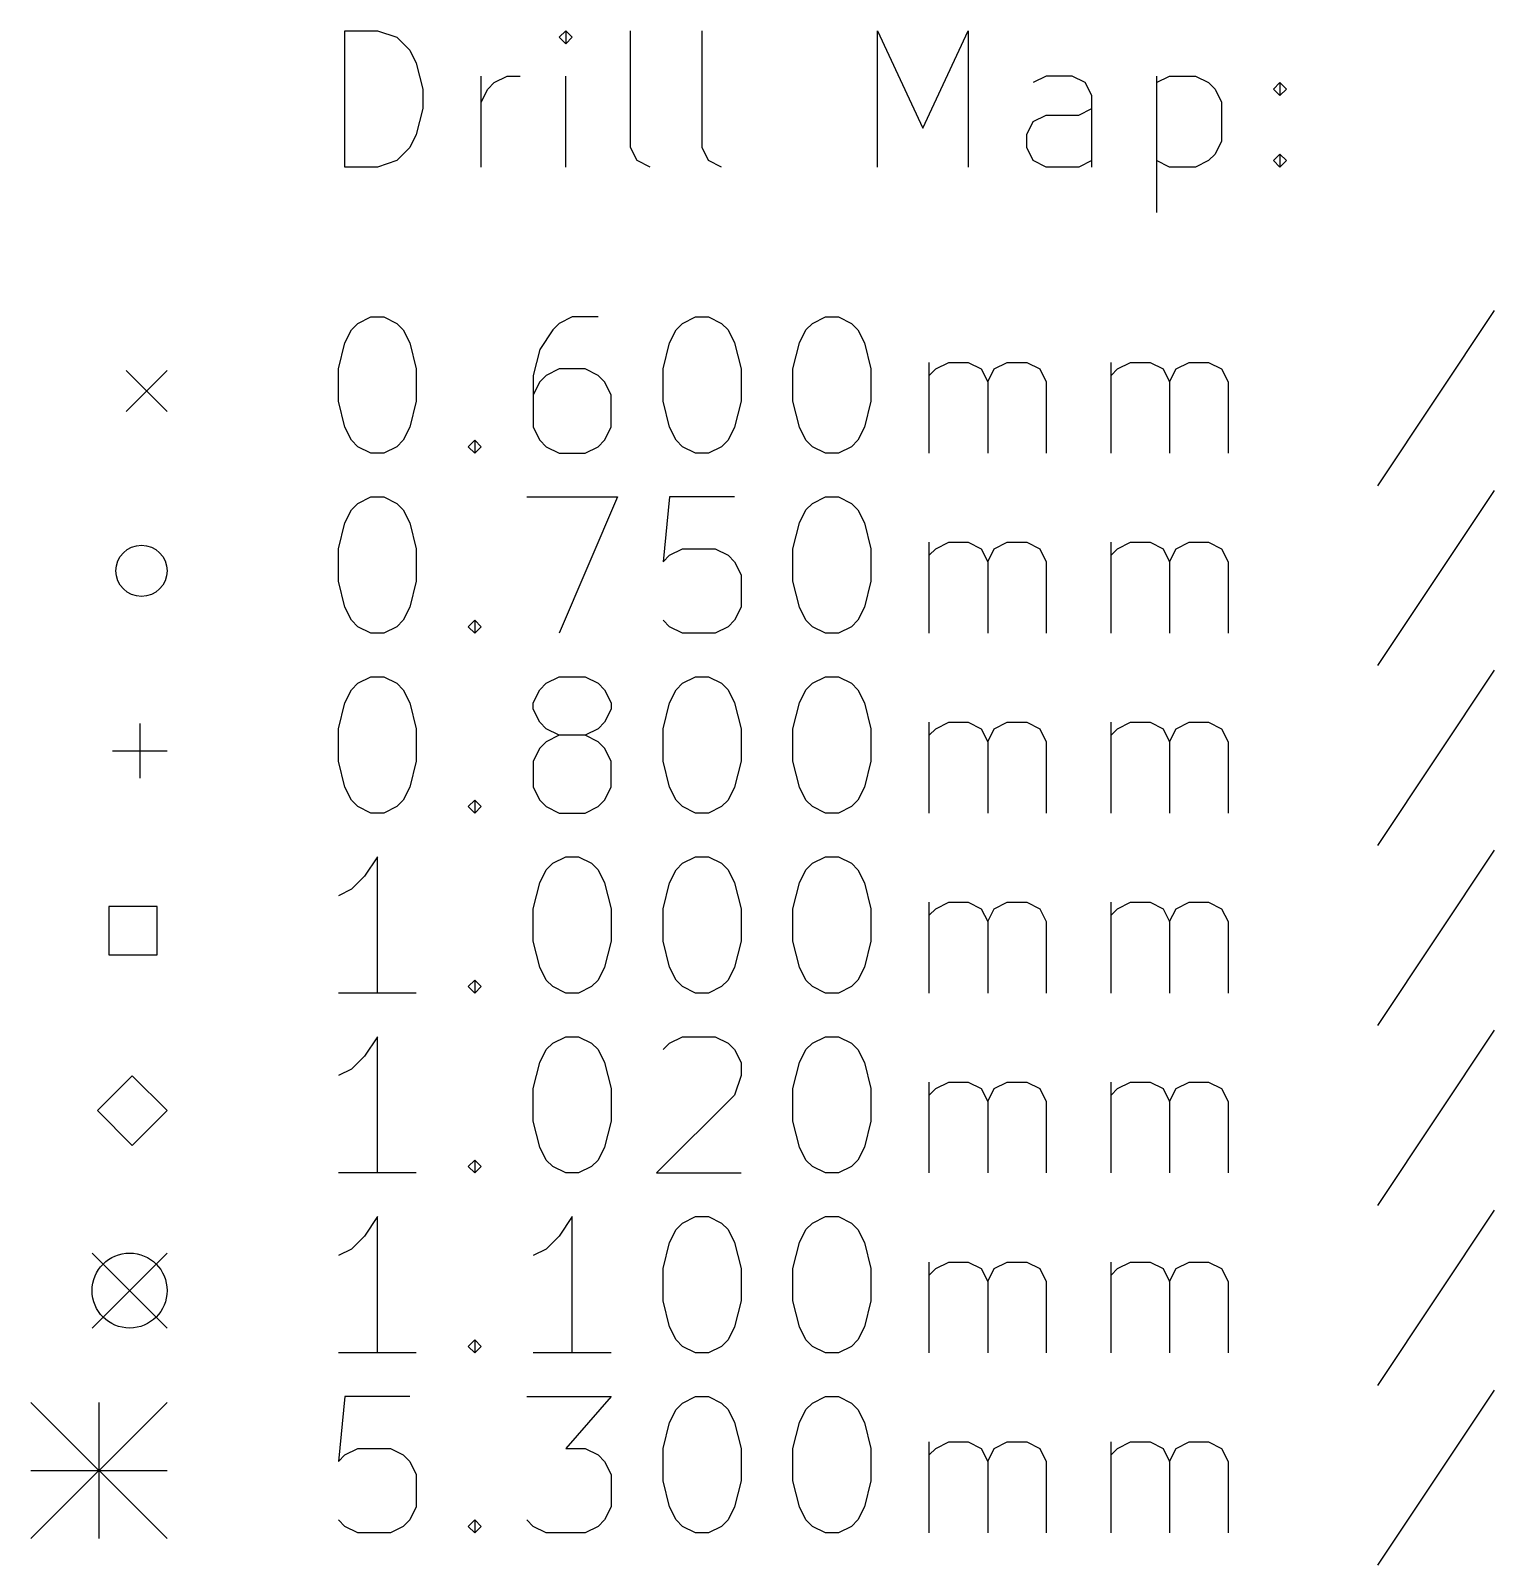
# Model space of a CAD drawing. Extents: x 175.8 to 266.7, y -178.9 to -84.9.
# Drawn here: x 175.78 to 197.24, y -178.66 to -156.14 of the extents above; entities that cross this region are included whole.
import ezdxf

# ---------------------------------------------------------------- set-up
doc = ezdxf.new("R2010")
doc.units = 0
doc.layers.add('BLACK', color=7, linetype='CONTINUOUS')

msp = doc.modelspace()

# ---------------------------------------------------------------- linework, layer by layer
at = {"layer": 'BLACK', "linetype": 'CONTINUOUS'}
for p, q in [((180.382768, -158.139838), (180.382768, -156.139838)), ((180.382768, -156.139838), (180.858958, -156.139838)), ((180.858958, -156.139838), (181.144673, -156.235076)), ((181.144673, -156.235076), (181.335149, -156.425552)), ((183.620863, -156.139838), (183.525625, -156.235076)), ((183.525625, -156.235076), (183.620863, -156.330314)), ((183.716101, -156.235076), (183.620863, -156.139838)), ((183.620863, -156.139838), (183.620863, -156.330314)), ((183.620863, -156.330314), (183.716101, -156.235076)), ((184.573244, -157.854123), (184.573244, -156.139838)), ((185.620863, -157.854123), (185.620863, -156.139838)), ((188.192292, -158.139838), (188.192292, -156.139838)), ((188.192292, -156.139838), (188.858959, -157.568409)), ((188.858959, -157.568409), (189.525625, -156.139838)), ((189.525625, -156.139838), (189.525625, -158.139838)), ((181.335149, -156.425552), (181.430387, -156.616028)), ((181.430387, -156.616028), (181.525625, -156.99698)), ((182.382768, -158.139838), (182.382768, -156.806504)), ((182.478006, -156.99698), (182.573244, -156.901742)), ((182.573244, -156.901742), (182.76372, -156.806504)), ((182.76372, -156.806504), (182.954197, -156.806504)), ((183.620863, -158.139838), (183.620863, -156.806504)), ((190.668482, -156.806504), (190.478006, -156.901742)), ((191.049435, -156.806504), (190.668482, -156.806504)), ((191.239911, -156.901742), (191.049435, -156.806504)), ((191.335149, -157.092219), (191.239911, -156.901742)), ((192.28753, -156.806504), (192.28753, -158.806504)), ((192.28753, -156.901742), (192.478006, -156.806504)), ((192.478006, -156.806504), (192.858959, -156.806504)), ((192.858959, -156.806504), (193.049435, -156.901742)), ((193.049435, -156.901742), (193.144673, -156.99698)), ((194.001816, -156.99698), (194.097054, -156.901742)), ((194.097054, -156.901742), (194.192292, -156.99698)), ((194.097054, -156.901742), (194.097054, -157.092219)), ((181.525625, -156.99698), (181.525625, -157.282695)), ((182.382768, -157.187457), (182.478006, -156.99698)), ((191.335149, -158.139838), (191.335149, -157.092219)), ((193.144673, -156.99698), (193.239911, -157.187457)), ((194.097054, -157.092219), (194.001816, -156.99698)), ((194.192292, -156.99698), (194.097054, -157.092219)), ((181.525625, -157.282695), (181.430387, -157.663647)), ((190.478006, -157.473171), (190.668482, -157.377933)), ((190.668482, -157.377933), (191.144673, -157.377933)), ((191.144673, -157.377933), (191.335149, -157.282695)), ((193.239911, -157.187457), (193.239911, -157.758885)), ((190.382768, -157.663647), (190.478006, -157.473171)), ((181.430387, -157.663647), (181.335149, -157.854123)), ((190.382768, -157.854123), (190.382768, -157.663647)), ((193.239911, -157.758885), (193.144673, -157.949361)), ((181.144673, -158.0446), (180.858958, -158.139838)), ((181.335149, -157.854123), (181.144673, -158.0446)), ((184.668482, -158.0446), (184.573244, -157.854123)), ((184.858958, -158.139838), (184.668482, -158.0446)), ((185.716101, -158.0446), (185.620863, -157.854123)), ((185.906577, -158.139838), (185.716101, -158.0446)), ((190.478006, -158.0446), (190.382768, -157.854123)), ((190.668482, -158.139838), (190.478006, -158.0446)), ((191.335149, -158.0446), (191.144673, -158.139838)), ((192.478006, -158.139838), (192.28753, -158.0446)), ((193.049435, -158.0446), (192.858959, -158.139838)), ((193.144673, -157.949361), (193.049435, -158.0446)), ((194.001816, -158.0446), (194.097054, -157.949361)), ((194.097054, -158.139838), (194.001816, -158.0446)), ((194.097054, -157.949361), (194.192292, -158.0446)), ((194.097054, -157.949361), (194.097054, -158.139838)), ((194.192292, -158.0446), (194.097054, -158.139838)), ((180.858958, -158.139838), (180.382768, -158.139838)), ((191.144673, -158.139838), (190.668482, -158.139838)), ((192.858959, -158.139838), (192.478006, -158.139838)), ((197.239912, -160.2446), (195.525627, -162.816028)), ((180.382768, -160.72079), (180.478006, -160.530314)), ((180.478006, -160.530314), (180.573244, -160.435076)), ((180.573244, -160.435076), (180.76372, -160.339838)), ((180.76372, -160.339838), (180.954197, -160.339838)), ((180.954197, -160.339838), (181.144673, -160.435076)), ((181.144673, -160.435076), (181.239911, -160.530314)), ((181.239911, -160.530314), (181.335149, -160.72079)), ((183.430387, -160.530314), (183.239911, -160.816028)), ((183.525625, -160.435076), (183.430387, -160.530314)), ((183.716101, -160.339838), (183.525625, -160.435076)), ((184.097054, -160.339838), (183.716101, -160.339838)), ((185.144673, -160.72079), (185.239911, -160.530314)), ((185.239911, -160.530314), (185.335149, -160.435076)), ((185.335149, -160.435076), (185.525625, -160.339838)), ((185.525625, -160.339838), (185.716102, -160.339838)), ((185.716102, -160.339838), (185.906578, -160.435076)), ((185.906578, -160.435076), (186.001816, -160.530314)), ((186.001816, -160.530314), (186.097054, -160.72079)), ((187.049435, -160.72079), (187.144673, -160.530314)), ((187.144673, -160.530314), (187.239911, -160.435076)), ((187.239911, -160.435076), (187.430387, -160.339838)), ((187.430387, -160.339838), (187.620864, -160.339838)), ((187.620864, -160.339838), (187.81134, -160.435076)), ((187.81134, -160.435076), (187.906578, -160.530314)), ((187.906578, -160.530314), (188.001816, -160.72079)), ((180.28753, -161.101742), (180.382768, -160.72079)), ((181.335149, -160.72079), (181.430387, -161.101742)), ((185.049435, -161.101742), (185.144673, -160.72079)), ((186.097054, -160.72079), (186.192292, -161.101742)), ((186.954197, -161.101742), (187.049435, -160.72079)), ((188.001816, -160.72079), (188.097054, -161.101742)), ((183.239911, -160.816028), (183.144673, -161.19698)), ((177.175, -161.125), (177.775, -161.725)), ((177.775, -161.125), (177.175, -161.725)), ((180.28753, -161.577933), (180.28753, -161.101742)), ((181.430387, -161.101742), (181.430387, -161.577933)), ((183.144673, -161.19698), (183.144673, -161.958885)), ((183.335149, -161.19698), (183.239911, -161.292219)), ((183.525625, -161.101742), (183.335149, -161.19698)), ((183.906578, -161.101742), (183.525625, -161.101742)), ((184.097054, -161.19698), (183.906578, -161.101742)), ((184.192292, -161.292219), (184.097054, -161.19698)), ((185.049435, -161.577933), (185.049435, -161.101742)), ((186.192292, -161.101742), (186.192292, -161.577933)), ((186.954197, -161.577933), (186.954197, -161.101742)), ((188.097054, -161.101742), (188.097054, -161.577933)), ((188.954197, -162.339838), (188.954197, -161.006504)), ((188.954197, -161.19698), (189.049435, -161.101742)), ((189.049435, -161.101742), (189.239911, -161.006504)), ((189.239911, -161.006504), (189.525626, -161.006504)), ((189.525626, -161.006504), (189.716102, -161.101742)), ((189.716102, -161.101742), (189.81134, -161.292219)), ((189.81134, -161.292219), (189.906578, -161.101742)), ((189.906578, -161.101742), (190.097054, -161.006504)), ((190.097054, -161.006504), (190.382768, -161.006504)), ((190.382768, -161.006504), (190.573245, -161.101742)), ((190.573245, -161.101742), (190.668483, -161.292219)), ((191.620864, -162.339838), (191.620864, -161.006504)), ((191.620864, -161.19698), (191.716102, -161.101742)), ((191.716102, -161.101742), (191.906578, -161.006504)), ((191.906578, -161.006504), (192.192293, -161.006504)), ((192.192293, -161.006504), (192.382769, -161.101742)), ((192.382769, -161.101742), (192.478007, -161.292219)), ((192.478007, -161.292219), (192.573245, -161.101742)), ((192.573245, -161.101742), (192.763721, -161.006504)), ((192.763721, -161.006504), (193.049435, -161.006504)), ((193.049435, -161.006504), (193.239912, -161.101742)), ((193.239912, -161.101742), (193.33515, -161.292219)), ((183.239911, -161.292219), (183.144673, -161.482695)), ((184.28753, -161.482695), (184.192292, -161.292219)), ((189.81134, -161.292219), (189.81134, -162.339838)), ((190.668483, -161.292219), (190.668483, -162.339838)), ((192.478007, -161.292219), (192.478007, -162.339838)), ((193.33515, -161.292219), (193.33515, -162.339838)), ((180.382768, -161.958885), (180.28753, -161.577933)), ((181.430387, -161.577933), (181.335149, -161.958885)), ((184.28753, -161.958885), (184.28753, -161.482695)), ((185.144673, -161.958885), (185.049435, -161.577933)), ((186.192292, -161.577933), (186.097054, -161.958885)), ((187.049435, -161.958885), (186.954197, -161.577933)), ((188.097054, -161.577933), (188.001816, -161.958885)), ((180.478006, -162.149361), (180.382768, -161.958885)), ((181.335149, -161.958885), (181.239911, -162.149361)), ((183.144673, -161.958885), (183.239911, -162.149361)), ((184.192292, -162.149361), (184.28753, -161.958885)), ((185.239911, -162.149361), (185.144673, -161.958885)), ((186.097054, -161.958885), (186.001816, -162.149361)), ((187.144673, -162.149361), (187.049435, -161.958885)), ((188.001816, -161.958885), (187.906578, -162.149361)), ((180.573244, -162.2446), (180.478006, -162.149361)), ((180.76372, -162.339838), (180.573244, -162.2446)), ((180.954197, -162.339838), (180.76372, -162.339838)), ((181.144673, -162.2446), (180.954197, -162.339838)), ((181.239911, -162.149361), (181.144673, -162.2446)), ((182.192292, -162.2446), (182.28753, -162.149361)), ((182.28753, -162.339838), (182.192292, -162.2446)), ((182.28753, -162.149361), (182.382768, -162.2446)), ((182.28753, -162.149361), (182.28753, -162.339838)), ((182.382768, -162.2446), (182.28753, -162.339838)), ((183.239911, -162.149361), (183.335149, -162.2446)), ((183.335149, -162.2446), (183.525625, -162.339838)), ((183.525625, -162.339838), (183.906578, -162.339838)), ((183.906578, -162.339838), (184.097054, -162.2446)), ((184.097054, -162.2446), (184.192292, -162.149361)), ((185.335149, -162.2446), (185.239911, -162.149361)), ((185.525625, -162.339838), (185.335149, -162.2446)), ((185.716102, -162.339838), (185.525625, -162.339838)), ((185.906578, -162.2446), (185.716102, -162.339838)), ((186.001816, -162.149361), (185.906578, -162.2446)), ((187.239911, -162.2446), (187.144673, -162.149361)), ((187.430387, -162.339838), (187.239911, -162.2446)), ((187.620864, -162.339838), (187.430387, -162.339838)), ((187.81134, -162.2446), (187.620864, -162.339838)), ((187.906578, -162.149361), (187.81134, -162.2446)), ((180.573244, -163.075076), (180.76372, -162.979838)), ((180.76372, -162.979838), (180.954197, -162.979838)), ((180.954197, -162.979838), (181.144673, -163.075076)), ((183.049435, -162.979838), (184.382768, -162.979838)), ((184.382768, -162.979838), (183.525625, -164.979838)), ((185.144673, -162.979838), (185.049435, -163.932219)), ((186.097054, -162.979838), (185.144673, -162.979838)), ((187.239911, -163.075076), (187.430387, -162.979838)), ((187.430387, -162.979838), (187.620864, -162.979838)), ((187.620864, -162.979838), (187.81134, -163.075076)), ((197.239912, -162.8846), (195.525627, -165.456028)), ((180.382768, -163.36079), (180.478006, -163.170314)), ((180.478006, -163.170314), (180.573244, -163.075076)), ((181.144673, -163.075076), (181.239911, -163.170314)), ((181.239911, -163.170314), (181.335149, -163.36079)), ((187.049435, -163.36079), (187.144673, -163.170314)), ((187.144673, -163.170314), (187.239911, -163.075076)), ((187.81134, -163.075076), (187.906578, -163.170314)), ((187.906578, -163.170314), (188.001816, -163.36079)), ((180.28753, -163.741742), (180.382768, -163.36079)), ((181.335149, -163.36079), (181.430387, -163.741742)), ((186.954197, -163.741742), (187.049435, -163.36079)), ((188.001816, -163.36079), (188.097054, -163.741742)), ((188.954197, -164.979838), (188.954197, -163.646504)), ((189.049435, -163.741742), (189.239911, -163.646504)), ((189.239911, -163.646504), (189.525626, -163.646504)), ((189.525626, -163.646504), (189.716102, -163.741742)), ((189.906578, -163.741742), (190.097054, -163.646504)), ((190.097054, -163.646504), (190.382768, -163.646504)), ((190.382768, -163.646504), (190.573245, -163.741742)), ((191.620864, -164.979838), (191.620864, -163.646504)), ((191.716102, -163.741742), (191.906578, -163.646504)), ((191.906578, -163.646504), (192.192293, -163.646504)), ((192.192293, -163.646504), (192.382769, -163.741742)), ((192.573245, -163.741742), (192.763721, -163.646504)), ((192.763721, -163.646504), (193.049435, -163.646504)), ((193.049435, -163.646504), (193.239912, -163.741742)), ((180.28753, -164.217933), (180.28753, -163.741742)), ((181.430387, -163.741742), (181.430387, -164.217933)), ((185.049435, -163.932219), (185.144673, -163.83698)), ((185.144673, -163.83698), (185.335149, -163.741742)), ((185.335149, -163.741742), (185.81134, -163.741742)), ((185.81134, -163.741742), (186.001816, -163.83698)), ((186.001816, -163.83698), (186.097054, -163.932219)), ((186.954197, -164.217933), (186.954197, -163.741742)), ((188.097054, -163.741742), (188.097054, -164.217933)), ((188.954197, -163.83698), (189.049435, -163.741742)), ((189.716102, -163.741742), (189.81134, -163.932219)), ((189.81134, -163.932219), (189.906578, -163.741742)), ((190.573245, -163.741742), (190.668483, -163.932219)), ((191.620864, -163.83698), (191.716102, -163.741742)), ((192.382769, -163.741742), (192.478007, -163.932219)), ((192.478007, -163.932219), (192.573245, -163.741742)), ((193.239912, -163.741742), (193.33515, -163.932219)), ((186.097054, -163.932219), (186.192292, -164.122695)), ((186.192292, -164.122695), (186.192292, -164.598885)), ((189.81134, -163.932219), (189.81134, -164.979838)), ((190.668483, -163.932219), (190.668483, -164.979838)), ((192.478007, -163.932219), (192.478007, -164.979838)), ((193.33515, -163.932219), (193.33515, -164.979838)), ((180.382768, -164.598885), (180.28753, -164.217933)), ((181.430387, -164.217933), (181.335149, -164.598885)), ((187.049435, -164.598885), (186.954197, -164.217933)), ((188.097054, -164.217933), (188.001816, -164.598885)), ((180.478006, -164.789361), (180.382768, -164.598885)), ((180.573244, -164.8846), (180.478006, -164.789361)), ((181.239911, -164.789361), (181.144673, -164.8846)), ((181.335149, -164.598885), (181.239911, -164.789361)), ((182.192292, -164.8846), (182.28753, -164.789361)), ((182.28753, -164.789361), (182.382768, -164.8846)), ((182.28753, -164.789361), (182.28753, -164.979838)), ((185.144673, -164.8846), (185.049435, -164.789361)), ((186.097054, -164.789361), (186.001816, -164.8846)), ((186.192292, -164.598885), (186.097054, -164.789361)), ((187.144673, -164.789361), (187.049435, -164.598885)), ((187.239911, -164.8846), (187.144673, -164.789361)), ((187.906578, -164.789361), (187.81134, -164.8846)), ((188.001816, -164.598885), (187.906578, -164.789361)), ((180.76372, -164.979838), (180.573244, -164.8846)), ((180.954197, -164.979838), (180.76372, -164.979838)), ((181.144673, -164.8846), (180.954197, -164.979838)), ((182.28753, -164.979838), (182.192292, -164.8846)), ((182.382768, -164.8846), (182.28753, -164.979838)), ((185.335149, -164.979838), (185.144673, -164.8846)), ((185.81134, -164.979838), (185.335149, -164.979838)), ((186.001816, -164.8846), (185.81134, -164.979838)), ((187.430387, -164.979838), (187.239911, -164.8846)), ((187.620864, -164.979838), (187.430387, -164.979838)), ((187.81134, -164.8846), (187.620864, -164.979838)), ((180.478006, -165.810314), (180.573244, -165.715076)), ((180.573244, -165.715076), (180.76372, -165.619838)), ((180.76372, -165.619838), (180.954197, -165.619838)), ((180.954197, -165.619838), (181.144673, -165.715076)), ((181.144673, -165.715076), (181.239911, -165.810314)), ((183.239911, -165.810314), (183.335149, -165.715076)), ((183.335149, -165.715076), (183.525625, -165.619838)), ((183.525625, -165.619838), (183.906578, -165.619838)), ((183.906578, -165.619838), (184.097054, -165.715076)), ((184.097054, -165.715076), (184.192292, -165.810314)), ((185.239911, -165.810314), (185.335149, -165.715076)), ((185.335149, -165.715076), (185.525625, -165.619838)), ((185.525625, -165.619838), (185.716102, -165.619838)), ((185.716102, -165.619838), (185.906578, -165.715076)), ((185.906578, -165.715076), (186.001816, -165.810314)), ((187.144673, -165.810314), (187.239911, -165.715076)), ((187.239911, -165.715076), (187.430387, -165.619838)), ((187.430387, -165.619838), (187.620864, -165.619838)), ((187.620864, -165.619838), (187.81134, -165.715076)), ((187.81134, -165.715076), (187.906578, -165.810314)), ((197.239912, -165.5246), (195.525627, -168.096028)), ((180.382768, -166.00079), (180.478006, -165.810314)), ((181.239911, -165.810314), (181.335149, -166.00079)), ((183.144673, -166.00079), (183.239911, -165.810314)), ((184.192292, -165.810314), (184.28753, -166.00079)), ((185.144673, -166.00079), (185.239911, -165.810314)), ((186.001816, -165.810314), (186.097054, -166.00079)), ((187.049435, -166.00079), (187.144673, -165.810314)), ((187.906578, -165.810314), (188.001816, -166.00079)), ((180.28753, -166.381742), (180.382768, -166.00079)), ((181.335149, -166.00079), (181.430387, -166.381742)), ((183.144673, -166.096028), (183.144673, -166.00079)), ((183.239911, -166.286504), (183.144673, -166.096028)), ((184.28753, -166.096028), (184.192292, -166.286504)), ((184.28753, -166.00079), (184.28753, -166.096028)), ((185.049435, -166.381742), (185.144673, -166.00079)), ((186.097054, -166.00079), (186.192292, -166.381742)), ((186.954197, -166.381742), (187.049435, -166.00079)), ((188.001816, -166.00079), (188.097054, -166.381742)), ((177.375, -166.305), (177.375, -167.105)), ((180.28753, -166.857933), (180.28753, -166.381742)), ((181.430387, -166.381742), (181.430387, -166.857933)), ((183.335149, -166.381742), (183.239911, -166.286504)), ((183.525625, -166.47698), (183.335149, -166.381742)), ((184.097054, -166.381742), (183.906578, -166.47698)), ((184.192292, -166.286504), (184.097054, -166.381742)), ((185.049435, -166.857933), (185.049435, -166.381742)), ((186.192292, -166.381742), (186.192292, -166.857933)), ((186.954197, -166.857933), (186.954197, -166.381742)), ((188.097054, -166.381742), (188.097054, -166.857933)), ((188.954197, -167.619838), (188.954197, -166.286504)), ((188.954197, -166.47698), (189.049435, -166.381742)), ((189.049435, -166.381742), (189.239911, -166.286504)), ((189.239911, -166.286504), (189.525626, -166.286504)), ((189.525626, -166.286504), (189.716102, -166.381742)), ((189.716102, -166.381742), (189.81134, -166.572219)), ((189.81134, -166.572219), (189.906578, -166.381742)), ((189.906578, -166.381742), (190.097054, -166.286504)), ((190.097054, -166.286504), (190.382768, -166.286504)), ((190.382768, -166.286504), (190.573245, -166.381742)), ((190.573245, -166.381742), (190.668483, -166.572219)), ((191.620864, -167.619838), (191.620864, -166.286504)), ((191.620864, -166.47698), (191.716102, -166.381742)), ((191.716102, -166.381742), (191.906578, -166.286504)), ((191.906578, -166.286504), (192.192293, -166.286504)), ((192.192293, -166.286504), (192.382769, -166.381742)), ((192.382769, -166.381742), (192.478007, -166.572219)), ((192.478007, -166.572219), (192.573245, -166.381742)), ((192.573245, -166.381742), (192.763721, -166.286504)), ((192.763721, -166.286504), (193.049435, -166.286504)), ((193.049435, -166.286504), (193.239912, -166.381742)), ((193.239912, -166.381742), (193.33515, -166.572219)), ((183.335149, -166.572219), (183.239911, -166.667457)), ((183.525625, -166.47698), (183.335149, -166.572219)), ((183.906578, -166.47698), (183.525625, -166.47698)), ((184.097054, -166.572219), (183.906578, -166.47698)), ((184.192292, -166.667457), (184.097054, -166.572219)), ((189.81134, -166.572219), (189.81134, -167.619838)), ((190.668483, -166.572219), (190.668483, -167.619838)), ((192.478007, -166.572219), (192.478007, -167.619838)), ((193.33515, -166.572219), (193.33515, -167.619838)), ((176.975, -166.705), (177.775, -166.705)), ((183.239911, -166.667457), (183.144673, -166.857933)), ((184.28753, -166.857933), (184.192292, -166.667457)), ((180.382768, -167.238885), (180.28753, -166.857933)), ((181.430387, -166.857933), (181.335149, -167.238885)), ((183.144673, -166.857933), (183.144673, -167.238885)), ((184.28753, -167.238885), (184.28753, -166.857933)), ((185.144673, -167.238885), (185.049435, -166.857933)), ((186.192292, -166.857933), (186.097054, -167.238885)), ((187.049435, -167.238885), (186.954197, -166.857933)), ((188.097054, -166.857933), (188.001816, -167.238885)), ((180.478006, -167.429361), (180.382768, -167.238885)), ((181.335149, -167.238885), (181.239911, -167.429361)), ((183.144673, -167.238885), (183.239911, -167.429361)), ((184.192292, -167.429361), (184.28753, -167.238885)), ((185.239911, -167.429361), (185.144673, -167.238885)), ((186.097054, -167.238885), (186.001816, -167.429361)), ((187.144673, -167.429361), (187.049435, -167.238885)), ((188.001816, -167.238885), (187.906578, -167.429361)), ((180.573244, -167.5246), (180.478006, -167.429361)), ((181.239911, -167.429361), (181.144673, -167.5246)), ((182.192292, -167.5246), (182.28753, -167.429361)), ((182.28753, -167.429361), (182.382768, -167.5246)), ((182.28753, -167.429361), (182.28753, -167.619838)), ((183.239911, -167.429361), (183.335149, -167.5246)), ((184.097054, -167.5246), (184.192292, -167.429361)), ((185.335149, -167.5246), (185.239911, -167.429361)), ((186.001816, -167.429361), (185.906578, -167.5246)), ((187.239911, -167.5246), (187.144673, -167.429361)), ((187.906578, -167.429361), (187.81134, -167.5246)), ((180.76372, -167.619838), (180.573244, -167.5246)), ((180.954197, -167.619838), (180.76372, -167.619838)), ((181.144673, -167.5246), (180.954197, -167.619838)), ((182.28753, -167.619838), (182.192292, -167.5246)), ((182.382768, -167.5246), (182.28753, -167.619838)), ((183.335149, -167.5246), (183.525625, -167.619838)), ((183.525625, -167.619838), (183.906578, -167.619838)), ((183.906578, -167.619838), (184.097054, -167.5246)), ((185.525625, -167.619838), (185.335149, -167.5246)), ((185.716102, -167.619838), (185.525625, -167.619838)), ((185.906578, -167.5246), (185.716102, -167.619838)), ((187.430387, -167.619838), (187.239911, -167.5246)), ((187.620864, -167.619838), (187.430387, -167.619838)), ((187.81134, -167.5246), (187.620864, -167.619838)), ((197.239912, -168.1646), (195.525627, -170.736028)), ((180.858958, -168.259838), (180.668482, -168.545552)), ((180.858958, -170.259838), (180.858958, -168.259838)), ((183.335149, -168.450314), (183.430387, -168.355076)), ((183.430387, -168.355076), (183.620863, -168.259838)), ((183.620863, -168.259838), (183.81134, -168.259838)), ((183.81134, -168.259838), (184.001816, -168.355076)), ((184.001816, -168.355076), (184.097054, -168.450314)), ((185.239911, -168.450314), (185.335149, -168.355076)), ((185.335149, -168.355076), (185.525625, -168.259838)), ((185.525625, -168.259838), (185.716102, -168.259838)), ((185.716102, -168.259838), (185.906578, -168.355076)), ((185.906578, -168.355076), (186.001816, -168.450314)), ((187.144673, -168.450314), (187.239911, -168.355076)), ((187.239911, -168.355076), (187.430387, -168.259838)), ((187.430387, -168.259838), (187.620864, -168.259838)), ((187.620864, -168.259838), (187.81134, -168.355076)), ((187.81134, -168.355076), (187.906578, -168.450314)), ((180.668482, -168.545552), (180.478006, -168.736028)), ((183.144673, -169.021742), (183.239911, -168.64079)), ((183.239911, -168.64079), (183.335149, -168.450314)), ((184.097054, -168.450314), (184.192292, -168.64079)), ((184.192292, -168.64079), (184.28753, -169.021742)), ((185.049435, -169.021742), (185.144673, -168.64079)), ((185.144673, -168.64079), (185.239911, -168.450314)), ((186.001816, -168.450314), (186.097054, -168.64079)), ((186.097054, -168.64079), (186.192292, -169.021742)), ((186.954197, -169.021742), (187.049435, -168.64079)), ((187.049435, -168.64079), (187.144673, -168.450314)), ((187.906578, -168.450314), (188.001816, -168.64079)), ((188.001816, -168.64079), (188.097054, -169.021742)), ((180.478006, -168.736028), (180.28753, -168.831266)), ((177.628557, -168.991443), (176.921443, -168.991443)), ((176.921443, -168.991443), (176.921443, -169.698557)), ((177.628557, -169.698557), (177.628557, -168.991443)), ((183.144673, -169.497933), (183.144673, -169.021742)), ((184.28753, -169.021742), (184.28753, -169.497933)), ((185.049435, -169.497933), (185.049435, -169.021742)), ((186.192292, -169.021742), (186.192292, -169.497933)), ((186.954197, -169.497933), (186.954197, -169.021742)), ((188.097054, -169.021742), (188.097054, -169.497933)), ((188.954197, -170.259838), (188.954197, -168.926504)), ((188.954197, -169.11698), (189.049435, -169.021742)), ((189.049435, -169.021742), (189.239911, -168.926504)), ((189.239911, -168.926504), (189.525626, -168.926504)), ((189.525626, -168.926504), (189.716102, -169.021742)), ((189.716102, -169.021742), (189.81134, -169.212219)), ((189.81134, -169.212219), (189.906578, -169.021742)), ((189.906578, -169.021742), (190.097054, -168.926504)), ((190.097054, -168.926504), (190.382768, -168.926504)), ((190.382768, -168.926504), (190.573245, -169.021742)), ((190.573245, -169.021742), (190.668483, -169.212219)), ((191.620864, -170.259838), (191.620864, -168.926504)), ((191.620864, -169.11698), (191.716102, -169.021742)), ((191.716102, -169.021742), (191.906578, -168.926504)), ((191.906578, -168.926504), (192.192293, -168.926504)), ((192.192293, -168.926504), (192.382769, -169.021742)), ((192.382769, -169.021742), (192.478007, -169.212219)), ((192.478007, -169.212219), (192.573245, -169.021742)), ((192.573245, -169.021742), (192.763721, -168.926504)), ((192.763721, -168.926504), (193.049435, -168.926504)), ((193.049435, -168.926504), (193.239912, -169.021742)), ((193.239912, -169.021742), (193.33515, -169.212219)), ((189.81134, -169.212219), (189.81134, -170.259838)), ((190.668483, -169.212219), (190.668483, -170.259838)), ((192.478007, -169.212219), (192.478007, -170.259838)), ((193.33515, -169.212219), (193.33515, -170.259838)), ((183.239911, -169.878885), (183.144673, -169.497933)), ((184.28753, -169.497933), (184.192292, -169.878885)), ((185.144673, -169.878885), (185.049435, -169.497933)), ((186.192292, -169.497933), (186.097054, -169.878885)), ((187.049435, -169.878885), (186.954197, -169.497933)), ((188.097054, -169.497933), (188.001816, -169.878885)), ((176.921443, -169.698557), (177.628557, -169.698557)), ((183.335149, -170.069361), (183.239911, -169.878885)), ((184.192292, -169.878885), (184.097054, -170.069361)), ((185.239911, -170.069361), (185.144673, -169.878885)), ((186.097054, -169.878885), (186.001816, -170.069361)), ((187.144673, -170.069361), (187.049435, -169.878885)), ((188.001816, -169.878885), (187.906578, -170.069361)), ((182.192292, -170.1646), (182.28753, -170.069361)), ((182.28753, -170.259838), (182.192292, -170.1646)), ((182.28753, -170.069361), (182.382768, -170.1646)), ((182.28753, -170.069361), (182.28753, -170.259838)), ((182.382768, -170.1646), (182.28753, -170.259838)), ((183.430387, -170.1646), (183.335149, -170.069361)), ((183.620863, -170.259838), (183.430387, -170.1646)), ((184.001816, -170.1646), (183.81134, -170.259838)), ((184.097054, -170.069361), (184.001816, -170.1646)), ((185.335149, -170.1646), (185.239911, -170.069361)), ((185.525625, -170.259838), (185.335149, -170.1646)), ((185.906578, -170.1646), (185.716102, -170.259838)), ((186.001816, -170.069361), (185.906578, -170.1646)), ((187.239911, -170.1646), (187.144673, -170.069361)), ((187.430387, -170.259838), (187.239911, -170.1646)), ((187.81134, -170.1646), (187.620864, -170.259838)), ((187.906578, -170.069361), (187.81134, -170.1646)), ((181.430387, -170.259838), (180.28753, -170.259838)), ((183.81134, -170.259838), (183.620863, -170.259838)), ((185.716102, -170.259838), (185.525625, -170.259838)), ((187.620864, -170.259838), (187.430387, -170.259838)), ((197.239912, -170.8046), (195.525627, -173.376028)), ((180.858958, -170.899838), (180.668482, -171.185552)), ((180.858958, -172.899838), (180.858958, -170.899838)), ((183.239911, -171.28079), (183.335149, -171.090314)), ((183.335149, -171.090314), (183.430387, -170.995076)), ((183.430387, -170.995076), (183.620863, -170.899838)), ((183.620863, -170.899838), (183.81134, -170.899838)), ((183.81134, -170.899838), (184.001816, -170.995076)), ((184.001816, -170.995076), (184.097054, -171.090314)), ((184.097054, -171.090314), (184.192292, -171.28079)), ((185.049435, -171.090314), (185.144673, -170.995076)), ((185.144673, -170.995076), (185.335149, -170.899838)), ((185.335149, -170.899838), (185.81134, -170.899838)), ((185.81134, -170.899838), (186.001816, -170.995076)), ((186.001816, -170.995076), (186.097054, -171.090314)), ((186.097054, -171.090314), (186.192292, -171.28079)), ((187.049435, -171.28079), (187.144673, -171.090314)), ((187.144673, -171.090314), (187.239911, -170.995076)), ((187.239911, -170.995076), (187.430387, -170.899838)), ((187.430387, -170.899838), (187.620864, -170.899838)), ((187.620864, -170.899838), (187.81134, -170.995076)), ((187.81134, -170.995076), (187.906578, -171.090314)), ((187.906578, -171.090314), (188.001816, -171.28079)), ((180.668482, -171.185552), (180.478006, -171.376028)), ((183.144673, -171.661742), (183.239911, -171.28079)), ((184.192292, -171.28079), (184.28753, -171.661742)), ((186.192292, -171.28079), (186.192292, -171.471266)), ((186.954197, -171.661742), (187.049435, -171.28079)), ((188.001816, -171.28079), (188.097054, -171.661742)), ((177.265, -171.475), (176.755, -171.985)), ((177.775, -171.985), (177.265, -171.475)), ((180.478006, -171.376028), (180.28753, -171.471266)), ((186.192292, -171.471266), (186.097054, -171.75698)), ((188.954197, -172.899838), (188.954197, -171.566504)), ((189.049435, -171.661742), (189.239911, -171.566504)), ((189.239911, -171.566504), (189.525626, -171.566504)), ((189.525626, -171.566504), (189.716102, -171.661742)), ((189.906578, -171.661742), (190.097054, -171.566504)), ((190.097054, -171.566504), (190.382768, -171.566504)), ((190.382768, -171.566504), (190.573245, -171.661742)), ((191.620864, -172.899838), (191.620864, -171.566504)), ((191.716102, -171.661742), (191.906578, -171.566504)), ((191.906578, -171.566504), (192.192293, -171.566504)), ((192.192293, -171.566504), (192.382769, -171.661742)), ((192.573245, -171.661742), (192.763721, -171.566504)), ((192.763721, -171.566504), (193.049435, -171.566504)), ((193.049435, -171.566504), (193.239912, -171.661742)), ((183.144673, -172.137933), (183.144673, -171.661742)), ((184.28753, -171.661742), (184.28753, -172.137933)), ((186.097054, -171.75698), (184.954197, -172.899838)), ((186.954197, -172.137933), (186.954197, -171.661742)), ((188.097054, -171.661742), (188.097054, -172.137933)), ((188.954197, -171.75698), (189.049435, -171.661742)), ((189.716102, -171.661742), (189.81134, -171.852219)), ((189.81134, -171.852219), (189.906578, -171.661742)), ((190.573245, -171.661742), (190.668483, -171.852219)), ((191.620864, -171.75698), (191.716102, -171.661742)), ((192.382769, -171.661742), (192.478007, -171.852219)), ((192.478007, -171.852219), (192.573245, -171.661742)), ((193.239912, -171.661742), (193.33515, -171.852219)), ((176.755, -171.985), (177.265, -172.495)), ((177.265, -172.495), (177.775, -171.985)), ((189.81134, -171.852219), (189.81134, -172.899838)), ((190.668483, -171.852219), (190.668483, -172.899838)), ((192.478007, -171.852219), (192.478007, -172.899838)), ((193.33515, -171.852219), (193.33515, -172.899838)), ((183.239911, -172.518885), (183.144673, -172.137933)), ((184.28753, -172.137933), (184.192292, -172.518885)), ((187.049435, -172.518885), (186.954197, -172.137933)), ((188.097054, -172.137933), (188.001816, -172.518885)), ((183.335149, -172.709361), (183.239911, -172.518885)), ((184.192292, -172.518885), (184.097054, -172.709361)), ((187.144673, -172.709361), (187.049435, -172.518885)), ((188.001816, -172.518885), (187.906578, -172.709361)), ((181.430387, -172.899838), (180.28753, -172.899838)), ((182.192292, -172.8046), (182.28753, -172.709361)), ((182.28753, -172.899838), (182.192292, -172.8046)), ((182.28753, -172.709361), (182.382768, -172.8046)), ((182.28753, -172.709361), (182.28753, -172.899838)), ((182.382768, -172.8046), (182.28753, -172.899838)), ((183.430387, -172.8046), (183.335149, -172.709361)), ((183.620863, -172.899838), (183.430387, -172.8046)), ((183.81134, -172.899838), (183.620863, -172.899838)), ((184.001816, -172.8046), (183.81134, -172.899838)), ((184.097054, -172.709361), (184.001816, -172.8046)), ((184.954197, -172.899838), (186.192292, -172.899838)), ((187.239911, -172.8046), (187.144673, -172.709361)), ((187.430387, -172.899838), (187.239911, -172.8046)), ((187.620864, -172.899838), (187.430387, -172.899838)), ((187.81134, -172.8046), (187.620864, -172.899838)), ((187.906578, -172.709361), (187.81134, -172.8046)), ((180.858958, -173.539838), (180.668482, -173.825552)), ((180.858958, -175.539838), (180.858958, -173.539838)), ((183.716101, -173.539838), (183.525625, -173.825552)), ((183.716101, -175.539838), (183.716101, -173.539838)), ((185.335149, -173.635076), (185.525625, -173.539838)), ((185.525625, -173.539838), (185.716102, -173.539838)), ((185.716102, -173.539838), (185.906578, -173.635076)), ((187.239911, -173.635076), (187.430387, -173.539838)), ((187.430387, -173.539838), (187.620864, -173.539838)), ((187.620864, -173.539838), (187.81134, -173.635076)), ((197.239912, -173.4446), (195.525627, -176.016028)), ((185.144673, -173.92079), (185.239911, -173.730314)), ((185.239911, -173.730314), (185.335149, -173.635076)), ((185.906578, -173.635076), (186.001816, -173.730314)), ((186.001816, -173.730314), (186.097054, -173.92079)), ((187.049435, -173.92079), (187.144673, -173.730314)), ((187.144673, -173.730314), (187.239911, -173.635076)), ((187.81134, -173.635076), (187.906578, -173.730314)), ((187.906578, -173.730314), (188.001816, -173.92079)), ((180.478006, -174.016028), (180.28753, -174.111266)), ((180.668482, -173.825552), (180.478006, -174.016028)), ((183.335149, -174.016028), (183.144673, -174.111266)), ((183.525625, -173.825552), (183.335149, -174.016028)), ((185.049435, -174.301742), (185.144673, -173.92079)), ((186.097054, -173.92079), (186.192292, -174.301742)), ((186.954197, -174.301742), (187.049435, -173.92079)), ((188.001816, -173.92079), (188.097054, -174.301742)), ((176.675, -174.075), (177.775, -175.175)), ((177.775, -174.075), (176.675, -175.175)), ((188.954197, -175.539838), (188.954197, -174.206504)), ((189.049435, -174.301742), (189.239911, -174.206504)), ((189.239911, -174.206504), (189.525626, -174.206504)), ((189.525626, -174.206504), (189.716102, -174.301742)), ((189.906578, -174.301742), (190.097054, -174.206504)), ((190.097054, -174.206504), (190.382768, -174.206504)), ((190.382768, -174.206504), (190.573245, -174.301742)), ((191.620864, -175.539838), (191.620864, -174.206504)), ((191.716102, -174.301742), (191.906578, -174.206504)), ((191.906578, -174.206504), (192.192293, -174.206504)), ((192.192293, -174.206504), (192.382769, -174.301742)), ((192.573245, -174.301742), (192.763721, -174.206504)), ((192.763721, -174.206504), (193.049435, -174.206504)), ((193.049435, -174.206504), (193.239912, -174.301742)), ((185.049435, -174.777933), (185.049435, -174.301742)), ((186.192292, -174.301742), (186.192292, -174.777933)), ((186.954197, -174.777933), (186.954197, -174.301742)), ((188.097054, -174.301742), (188.097054, -174.777933)), ((188.954197, -174.39698), (189.049435, -174.301742)), ((189.716102, -174.301742), (189.81134, -174.492219)), ((189.81134, -174.492219), (189.906578, -174.301742)), ((189.81134, -174.492219), (189.81134, -175.539838)), ((190.573245, -174.301742), (190.668483, -174.492219)), ((190.668483, -174.492219), (190.668483, -175.539838)), ((191.620864, -174.39698), (191.716102, -174.301742)), ((192.382769, -174.301742), (192.478007, -174.492219)), ((192.478007, -174.492219), (192.573245, -174.301742)), ((192.478007, -174.492219), (192.478007, -175.539838)), ((193.239912, -174.301742), (193.33515, -174.492219)), ((193.33515, -174.492219), (193.33515, -175.539838)), ((185.144673, -175.158885), (185.049435, -174.777933)), ((186.192292, -174.777933), (186.097054, -175.158885)), ((187.049435, -175.158885), (186.954197, -174.777933)), ((188.097054, -174.777933), (188.001816, -175.158885)), ((185.239911, -175.349361), (185.144673, -175.158885)), ((186.097054, -175.158885), (186.001816, -175.349361)), ((187.144673, -175.349361), (187.049435, -175.158885)), ((188.001816, -175.158885), (187.906578, -175.349361)), ((182.192292, -175.4446), (182.28753, -175.349361)), ((182.28753, -175.349361), (182.382768, -175.4446)), ((182.28753, -175.349361), (182.28753, -175.539838)), ((185.335149, -175.4446), (185.239911, -175.349361)), ((186.001816, -175.349361), (185.906578, -175.4446)), ((187.239911, -175.4446), (187.144673, -175.349361)), ((187.906578, -175.349361), (187.81134, -175.4446)), ((181.430387, -175.539838), (180.28753, -175.539838)), ((182.28753, -175.539838), (182.192292, -175.4446)), ((182.382768, -175.4446), (182.28753, -175.539838)), ((184.28753, -175.539838), (183.144673, -175.539838)), ((185.525625, -175.539838), (185.335149, -175.4446)), ((185.716102, -175.539838), (185.525625, -175.539838)), ((185.906578, -175.4446), (185.716102, -175.539838)), ((187.430387, -175.539838), (187.239911, -175.4446)), ((187.620864, -175.539838), (187.430387, -175.539838)), ((187.81134, -175.4446), (187.620864, -175.539838)), ((175.775, -176.265), (177.775, -178.265)), ((177.775, -176.265), (175.775, -178.265)), ((176.775, -176.265), (176.775, -178.265)), ((180.382768, -176.179838), (180.28753, -177.132219)), ((181.335149, -176.179838), (180.382768, -176.179838)), ((183.049435, -176.179838), (184.28753, -176.179838)), ((184.28753, -176.179838), (183.620863, -176.941742)), ((185.239911, -176.370314), (185.335149, -176.275076)), ((185.335149, -176.275076), (185.525625, -176.179838)), ((185.525625, -176.179838), (185.716102, -176.179838)), ((185.716102, -176.179838), (185.906578, -176.275076)), ((185.906578, -176.275076), (186.001816, -176.370314)), ((187.144673, -176.370314), (187.239911, -176.275076)), ((187.239911, -176.275076), (187.430387, -176.179838)), ((187.430387, -176.179838), (187.620864, -176.179838)), ((187.620864, -176.179838), (187.81134, -176.275076)), ((187.81134, -176.275076), (187.906578, -176.370314)), ((197.239912, -176.0846), (195.525627, -178.656028)), ((185.144673, -176.56079), (185.239911, -176.370314)), ((186.001816, -176.370314), (186.097054, -176.56079)), ((187.049435, -176.56079), (187.144673, -176.370314)), ((187.906578, -176.370314), (188.001816, -176.56079)), ((185.049435, -176.941742), (185.144673, -176.56079)), ((186.097054, -176.56079), (186.192292, -176.941742)), ((186.954197, -176.941742), (187.049435, -176.56079)), ((188.001816, -176.56079), (188.097054, -176.941742)), ((180.382768, -177.03698), (180.573244, -176.941742)), ((180.573244, -176.941742), (181.049435, -176.941742)), ((181.049435, -176.941742), (181.239911, -177.03698)), ((183.620863, -176.941742), (183.906578, -176.941742)), ((183.906578, -176.941742), (184.097054, -177.03698)), ((185.049435, -177.417933), (185.049435, -176.941742)), ((186.192292, -176.941742), (186.192292, -177.417933)), ((186.954197, -177.417933), (186.954197, -176.941742)), ((188.097054, -176.941742), (188.097054, -177.417933)), ((188.954197, -178.179838), (188.954197, -176.846504)), ((188.954197, -177.03698), (189.049435, -176.941742)), ((189.049435, -176.941742), (189.239911, -176.846504)), ((189.239911, -176.846504), (189.525626, -176.846504)), ((189.525626, -176.846504), (189.716102, -176.941742)), ((189.716102, -176.941742), (189.81134, -177.132219)), ((189.81134, -177.132219), (189.906578, -176.941742)), ((189.906578, -176.941742), (190.097054, -176.846504)), ((190.097054, -176.846504), (190.382768, -176.846504)), ((190.382768, -176.846504), (190.573245, -176.941742)), ((190.573245, -176.941742), (190.668483, -177.132219)), ((191.620864, -178.179838), (191.620864, -176.846504)), ((191.620864, -177.03698), (191.716102, -176.941742)), ((191.716102, -176.941742), (191.906578, -176.846504)), ((191.906578, -176.846504), (192.192293, -176.846504)), ((192.192293, -176.846504), (192.382769, -176.941742)), ((192.382769, -176.941742), (192.478007, -177.132219)), ((192.478007, -177.132219), (192.573245, -176.941742)), ((192.573245, -176.941742), (192.763721, -176.846504)), ((192.763721, -176.846504), (193.049435, -176.846504)), ((193.049435, -176.846504), (193.239912, -176.941742)), ((193.239912, -176.941742), (193.33515, -177.132219)), ((180.28753, -177.132219), (180.382768, -177.03698)), ((181.239911, -177.03698), (181.335149, -177.132219)), ((181.335149, -177.132219), (181.430387, -177.322695)), ((184.097054, -177.03698), (184.192292, -177.132219)), ((184.192292, -177.132219), (184.28753, -177.322695)), ((189.81134, -177.132219), (189.81134, -178.179838)), ((190.668483, -177.132219), (190.668483, -178.179838)), ((192.478007, -177.132219), (192.478007, -178.179838)), ((193.33515, -177.132219), (193.33515, -178.179838)), ((175.775, -177.265), (177.775, -177.265)), ((181.430387, -177.322695), (181.430387, -177.798885)), ((184.28753, -177.322695), (184.28753, -177.798885)), ((185.144673, -177.798885), (185.049435, -177.417933)), ((186.192292, -177.417933), (186.097054, -177.798885)), ((187.049435, -177.798885), (186.954197, -177.417933)), ((188.097054, -177.417933), (188.001816, -177.798885)), ((181.430387, -177.798885), (181.335149, -177.989361)), ((184.28753, -177.798885), (184.192292, -177.989361)), ((185.239911, -177.989361), (185.144673, -177.798885)), ((186.097054, -177.798885), (186.001816, -177.989361)), ((187.144673, -177.989361), (187.049435, -177.798885)), ((188.001816, -177.798885), (187.906578, -177.989361)), ((180.382768, -178.0846), (180.28753, -177.989361)), ((180.573244, -178.179838), (180.382768, -178.0846)), ((181.239911, -178.0846), (181.049435, -178.179838)), ((181.335149, -177.989361), (181.239911, -178.0846)), ((182.192292, -178.0846), (182.28753, -177.989361)), ((182.28753, -178.179838), (182.192292, -178.0846)), ((182.28753, -177.989361), (182.382768, -178.0846)), ((182.28753, -177.989361), (182.28753, -178.179838)), ((182.382768, -178.0846), (182.28753, -178.179838)), ((183.144673, -178.0846), (183.049435, -177.989361)), ((183.335149, -178.179838), (183.144673, -178.0846)), ((184.097054, -178.0846), (183.906578, -178.179838)), ((184.192292, -177.989361), (184.097054, -178.0846)), ((185.335149, -178.0846), (185.239911, -177.989361)), ((185.525625, -178.179838), (185.335149, -178.0846)), ((185.906578, -178.0846), (185.716102, -178.179838)), ((186.001816, -177.989361), (185.906578, -178.0846)), ((187.239911, -178.0846), (187.144673, -177.989361)), ((187.430387, -178.179838), (187.239911, -178.0846)), ((187.81134, -178.0846), (187.620864, -178.179838)), ((187.906578, -177.989361), (187.81134, -178.0846)), ((181.049435, -178.179838), (180.573244, -178.179838)), ((183.906578, -178.179838), (183.335149, -178.179838)), ((185.716102, -178.179838), (185.525625, -178.179838)), ((187.620864, -178.179838), (187.430387, -178.179838))]:
    msp.add_line(p, q, dxfattribs=at)
at = {"layer": 'BLACK'}
for centre, radius in [((177.4, -164.065), 0.375), ((177.225, -174.625), 0.55)]:
    msp.add_circle(centre, radius, dxfattribs=at)

doc.saveas('drawing.dxf')
